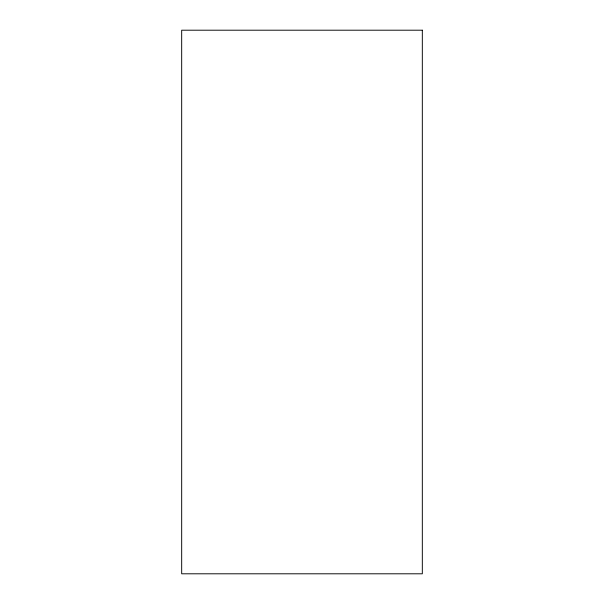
<?xml version="1.0" encoding="UTF-8"?>
<svg xmlns="http://www.w3.org/2000/svg" width="604" height="604" viewBox="0 0 604 604"><rect width="100%" height="100%" fill="white"/><g stroke="black" fill="none" stroke-linecap="round" stroke-linejoin="round"><path stroke-width="0.91" d="M422.324 30.2L181.676 30.2L181.676 573.8L422.324 573.8L422.324 30.2"/></g></svg>
